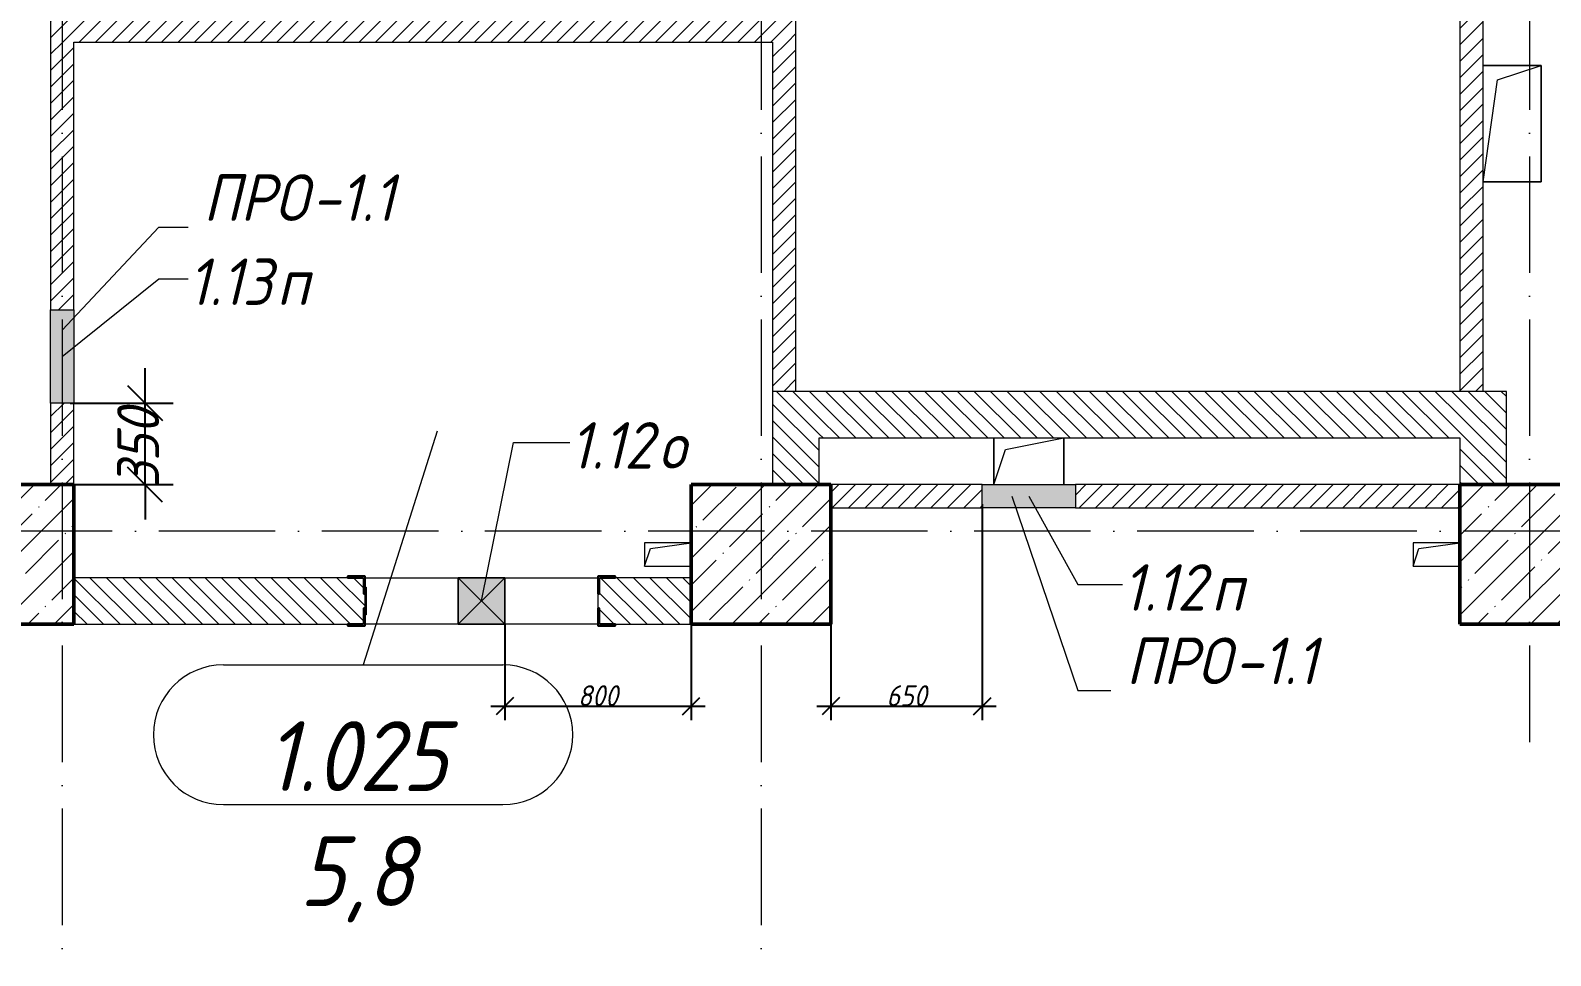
# Model space of a CAD drawing. Header units: millimetres. Extents: x -12989 to 629078, y -109036 to 555275.
# Drawn here: x 548827 to 555353, y 331650 to 335623 of the extents above; entities that cross this region are included whole.
import ezdxf

# ---------------------------------------------------------------- set-up
doc = ezdxf.new("R2010")
doc.units = ezdxf.units.MM
doc.linetypes.add('50_200_ШТРИХ_1Т_ш5_п1_п1_', pattern=[700, 500, -100, 0, -100])
for name, color, linetype, lineweight in [('A-____-____-DIMS', 7, 'Continuous', 9), ('A-DETL-GENF-OTLN', 7, 'Continuous', 9), ('A-FLOR-____-OTLN', 7, 'Continuous', 9), ('A-GENM-____-IDEN', 7, 'Continuous', 9), ('A-GENM-____-MCUT', 7, 'Continuous', 25), ('A-GENM-____-OTLN', 7, 'Continuous', 9), ('A-GENM-____-OTLN-1', 7, 'Continuous', 25), ('A-GLAZ-____-IDEN', 7, 'Continuous', 9), ('A-GLAZ-____-OTLN', 7, 'Continuous', 9), ('A-WALL-____-MCUT', 7, 'Continuous', 13), ('A-WALL-____-PATT-1', 7, 'Continuous', 9), ('A-WALL-FNSH-MCUT-1', 7, 'Continuous', 9), ('I-WALL-____-OTLN', 7, 'Continuous', 9), ('S-COLS-____-MCUT', 7, 'Continuous', 50), ('S-COLS-____-OTLN', 7, 'Continuous', 9), ('S-GRID-____-OTLN-1', 7, '50_200_ШТРИХ_1Т_ш5_п1_п1_', 9)]:
    doc.layers.add(name, color=color, linetype=linetype, lineweight=lineweight)
doc.layers.add('A-AREA-IDEN-1', color=7, linetype='Continuous', lineweight=9, true_color=0xaaaaaa)
doc.styles.add('ISOCPEUR_I', font='isocpeui.ttf', dxfattribs={"width": 0.9, "height": 2.5})
doc.styles.add('ISOCPEUR_I_10', font='isocpeui.ttf', dxfattribs={"width": 0.9, "height": 180})
doc.styles.add('ISOCPEUR_I_11', font='isocpeui.ttf', dxfattribs={"width": 0.9, "height": 200})
doc.styles.add('ISOCPEUR_I_7', font='isocpeui.ttf', dxfattribs={"width": 0.9, "height": 90})
doc.dimstyles.new('ISO-1_8_0_9К_СРЕДНИЙ_Кладочные_2', dxfattribs={"dimscale": 304.8, "dimtxt": 89.638306, "dimasz": 0.246063, "dimexe": 0.19685, "dimexo": 0, "dimgap": 0, "dimtad": 1, "dimdec": 3, "dimrnd": 0.001, "dimdsep": 46, "dimtxsty": 'ISOCPEUR_I_7', "dimblk1": 'OBLIQUE', "dimblk2": 'OBLIQUE', "dimsah": 1, "dimcen": 0.09, "dimdle": 0.19685, "dimazin": 0, "dimtfac": 1, "dimtdec": 4, "dimtix": 1, "dimtmove": 1, "dimatfit": 3, "dimfxl": 1, "dimtvp": 1, "dimtolj": 1, "dimtzin": 0, "dimarcsym": 2})
doc.dimstyles.new('ISO-1_8_0_9К_СРЕДНИЙ_Кладочные_3', dxfattribs={"dimscale": 304.8, "dimtxt": 179.276612, "dimasz": 0.492126, "dimexe": 0.393701, "dimexo": 0, "dimgap": 0, "dimtad": 1, "dimdec": 3, "dimrnd": 0.001, "dimdsep": 46, "dimtxsty": 'ISOCPEUR_I_10', "dimblk1": 'OBLIQUE', "dimblk2": 'OBLIQUE', "dimsah": 1, "dimcen": 0.09, "dimdle": 0.393701, "dimazin": 0, "dimtfac": 1, "dimtdec": 4, "dimtix": 1, "dimtmove": 0, "dimatfit": 3, "dimfxl": 1, "dimtvp": 1, "dimtolj": 1, "dimtzin": 0, "dimarcsym": 2})
pattern_1 = [(45, (513013.31, 265891.49), (-35.35534, 35.35534), [])]
pattern_2 = [(135, (513013.31, 265891.49), (-35.35534, -35.35534), [])]

# ---------------------------------------------------------------- blocks, each defined once
blk = doc.blocks.new('BSC_Колонна _Прямоугольная - 600х600-V82-АР1_План отверстий 1 этажа в осях 1-64_Ю-ЯЯ')
at = {"layer": 'S-COLS-____-OTLN'}
h = blk.add_hatch(dxfattribs=at)
h.set_pattern_fill('FP_91', color=256, style=0, pattern_type=2)
h.set_pattern_definition([(45, (-35700, -67481.04), (-114.04925, 114.04925), []), (45, (-35585.95, -67481.04), (-114.04925, 114.04925), [201.613, -40.323, 3.353, -36.97])])
h.paths.add_polyline_path([(-300, -300), (300, -300), (300, 300), (-300, 300)], flags=0)
at = {"layer": 'S-COLS-____-MCUT'}
for p, q in [((300, 300), (-300, 300)), ((-300, 300), (-300, -300)), ((300, -300), (300, 300)), ((-300, -300), (300, -300))]:
    blk.add_line(p, q, dxfattribs=at)
blk = doc.blocks.new('BSC_Колонна _Прямоугольная - 600х600-V96-АР1_План отверстий 1 этажа в осях 1-64_Ю-ЯЯ')
at = {"layer": 'S-COLS-____-OTLN'}
h = blk.add_hatch(dxfattribs=at)
h.set_pattern_fill('FP_106', color=256, style=0, pattern_type=2)
h.set_pattern_definition([(45, (-38950, -67481.04), (-114.04925, 114.04925), []), (45, (-38835.95, -67481.04), (-114.04925, 114.04925), [201.613, -40.323, 3.353, -36.97])])
h.paths.add_polyline_path([(-300, -300), (300, -300), (300, 300), (-300, 300)], flags=0)
at = {"layer": 'S-COLS-____-MCUT'}
for p, q in [((300, 300), (-300, 300)), ((-300, 300), (-300, -300)), ((300, -300), (300, 300)), ((-300, -300), (300, -300))]:
    blk.add_line(p, q, dxfattribs=at)
blk = doc.blocks.new('BSC_Колонна _Прямоугольная - 600х600-V107-АР1_План отверстий 1 этажа в осях 1-64_Ю-ЯЯ')
at = {"layer": 'S-COLS-____-OTLN'}
h = blk.add_hatch(dxfattribs=at)
h.set_pattern_fill('FP_118', color=256, style=0, pattern_type=2)
h.set_pattern_definition([(45, (-42250, -67481.04), (-114.04925, 114.04925), []), (45, (-42135.95, -67481.04), (-114.04925, 114.04925), [201.613, -40.323, 3.353, -36.97])])
h.paths.add_polyline_path([(-300, -300), (300, -300), (300, 300), (-300, 300)], flags=0)
at = {"layer": 'S-COLS-____-MCUT'}
for p, q in [((300, 300), (-300, 300)), ((-300, 300), (-300, -300)), ((300, -300), (300, 300)), ((-300, -300), (300, -300))]:
    blk.add_line(p, q, dxfattribs=at)
blk = doc.blocks.new('154_Стойка_СКБ_Уголок - СМ-2230_200-28216496-АР1_План отверстий 1 этажа в осях 1-64_Ю-ЯЯ')
at = {"layer": 'A-GENM-____-MCUT'}
for p, q in [((125, 156), (125, 81)), ((200, 156), (125, 156)), ((131, 81), (131, 150)), ((131, 150), (200, 150)), ((200, 150), (200, 156)), ((125, 81), (131, 81)), ((131, 19), (125, 19)), ((125, 19), (125, -56)), ((131, -50), (131, 19)), ((125, -56), (200, -56)), ((200, -50), (131, -50)), ((200, -56), (200, -50))]:
    blk.add_line(p, q, dxfattribs=at)
blk = doc.blocks.new('Стойка_Влож_Полоса боковая - Полоса-V173-АР1_План отверстий 1 этажа в осях 1-64_Ю-ЯЯ')
at = {"layer": 'A-GENM-____-OTLN'}
for p, q in [((-5, 60), (0, 60)), ((-5, -60), (-5, 60)), ((0, -60), (-5, -60))]:
    blk.add_line(p, q, dxfattribs=at)
blk = doc.blocks.new('AR_Отверстие Ниша - Лючок-32401726-АР1_План отверстий 1 этажа в осях 1-64_Ю-ЯЯ')
at = {"layer": 'A-GLAZ-____-OTLN'}
blk.add_hatch(color=256, dxfattribs=at).paths.add_polyline_path([(200, 50), (-200, 50), (-200, -50), (200, -50)], flags=0)
for p, q in [((-200, 50), (200, 50)), ((-200, -50), (-200, 50)), ((200, 50), (200, -50)), ((200, -50), (-200, -50))]:
    blk.add_line(p, q, dxfattribs=at)
blk = doc.blocks.new('AR_Отверстие Ниша - Лючок-32402240-АР1_План отверстий 1 этажа в осях 1-64_Ю-ЯЯ')
at = {"layer": 'A-GLAZ-____-OTLN'}
blk.add_hatch(color=256, dxfattribs=at).paths.add_polyline_path([(200, 50), (-200, 50), (-200, -50), (200, -50)], flags=0)
for p, q in [((-200, 50), (200, 50)), ((-200, -50), (-200, 50)), ((200, 50), (200, -50)), ((200, -50), (-200, -50))]:
    blk.add_line(p, q, dxfattribs=at)
blk = doc.blocks.new('AR_Отверстие прямоугольное _в плите_ - AR_Отверстие прямоугольное _в плите_-V183-АР1_План отверстий 1 этажа в осях 1-64_Ю-ЯЯ')
at = {"layer": 'A-GENM-____-OTLN'}
for p, q in [((125, 250), (-125, 250)), ((-62.5, 187.5), (125, 250)), ((125, -250), (125, 250)), ((-125, -250), (-62.5, 187.5)), ((-125, -250), (125, -250))]:
    blk.add_line(p, q, dxfattribs=at)
blk = doc.blocks.new('AR_Отверстие прямоугольное _в плите_ - AR_Отверстие прямоугольное _в плите_-V198-АР1_План отверстий 1 этажа в осях 1-64_Ю-ЯЯ')
at = {"layer": 'A-GENM-____-OTLN'}
for p, q in [((-150, 100), (-150, -100)), ((-100, 50), (150, 100)), ((150, -100), (150, 100)), ((-150, -100), (-100, 50))]:
    blk.add_line(p, q, dxfattribs=at)
blk = doc.blocks.new('AR_Отверстие прямоугольное _в плите_ - AR_Отверстие прямоугольное _в плите_-V220-АР1_План отверстий 1 этажа в осях 1-64_Ю-ЯЯ')
at = {"layer": 'A-GENM-____-OTLN'}
for p, q in [((100, 50), (-100, 50)), ((-100, 50), (-100, -50)), ((-100, -50), (-75, 25)), ((-75, 25), (100, 50)), ((-100, -50), (100, -50))]:
    blk.add_line(p, q, dxfattribs=at)
blk = doc.blocks.new('AR_Отверстие прямоугольное _в плите_ - AR_Отверстие прямоугольное _в плите_-V219-АР1_План отверстий 1 этажа в осях 1-64_Ю-ЯЯ')
at = {"layer": 'A-GENM-____-OTLN'}
for p, q in [((100, 50), (-100, 50)), ((-100, 50), (-100, -50)), ((-100, -50), (-75, 25)), ((-75, 25), (100, 50)), ((-100, -50), (100, -50))]:
    blk.add_line(p, q, dxfattribs=at)
blk = doc.blocks.new('AR_Отверстие прямоугольное _в стене__БезПР - AR_Отверстие прямоугольное _в стене__БезПР-36428014-АР1_План отверстий 1 этажа в осях 1-64_Ю-ЯЯ')
at = {"layer": 'A-GLAZ-____-OTLN'}
blk.add_hatch(color=256, dxfattribs=at).paths.add_polyline_path([(100, 100), (-100, 100), (-100, -100), (100, -100)], flags=0)
at = {"layer": 'A-DETL-GENF-OTLN'}
for p, q in [((-100, -100), (-100, 100)), ((-100, 100), (100, 100)), ((100, 100), (-100, -100)), ((-100, 100), (100, -100)), ((100, 100), (-100, 100)), ((-100, 100), (-100, -100)), ((100, 100), (100, -100)), ((100, -100), (100, 100)), ((100, -100), (-100, -100)), ((-100, -100), (100, -100))]:
    blk.add_line(p, q, dxfattribs=at)
blk = doc.blocks.new('_Oblique')
at = {"color": 0, "linetype": 'ByBlock', "lineweight": -2}
blk.add_line((-0.5, -0.5), (0.5, 0.5), dxfattribs=at)
blk = doc.blocks.new('*D5571')
at = {"layer": 'A-____-____-DIMS', "color": 0, "lineweight": -2, "transparency": 16777216}
for p, q in [((549319.1, 334022.5), (549319.1, 334172.5)), ((548997.2, 334022.5), (549439.1, 334022.5)), ((549319.1, 333672.5), (549319.1, 334022.5)), ((549013.3, 333672.5), (549439.1, 333672.5)), ((549319.1, 333672.5), (549319.1, 333522.5))]:
    blk.add_line(p, q, dxfattribs=at)
at = {"layer": 'Defpoints', "color": 0, "transparency": 16777216}
for p in [(548997.2, 334022.5), (549319.1, 334022.5), (549013.3, 333672.5)]:
    blk.add_point(p, dxfattribs=at)
at = {"layer": 'A-____-____-DIMS', "color": 0, "lineweight": -2, "transparency": 16777216, "xscale": 150, "yscale": 150, "zscale": 150}
for p, rotation in [((549319.1, 334022.5), 270), ((549319.1, 333672.5), 90)]:
    blk.add_blockref('_Oblique', p, dxfattribs=dict(at, rotation=rotation))
at = {"layer": 'A-____-____-DIMS', "color": 0, "transparency": 16777216, "insert": (549199.1, 333656.9), "char_height": 180, "width": 409.578, "attachment_point": 1, "rotation": 90, "line_spacing_factor": 1.149209, "style": 'ISOCPEUR_I_10'}
blk.add_mtext('\\A1;350', dxfattribs=at)
blk = doc.blocks.new('*D5572')
at = {"layer": 'A-____-____-DIMS', "color": 0, "lineweight": -2, "transparency": 16777216}
for p, q in [((552913.3, 333588.7), (552913.3, 332660.7)), ((552263.3, 333072.5), (552263.3, 332660.7)), ((552203.3, 332720.7), (552973.3, 332720.7))]:
    blk.add_line(p, q, dxfattribs=at)
at = {"layer": 'Defpoints', "color": 0, "transparency": 16777216}
for p in [(552913.3, 333588.7), (552263.3, 333072.5), (552913.3, 332720.7)]:
    blk.add_point(p, dxfattribs=at)
at = {"layer": 'A-____-____-DIMS', "color": 0, "lineweight": -2, "transparency": 16777216, "xscale": 75, "yscale": 75, "zscale": 75, "rotation": 180}
blk.add_blockref('_Oblique', (552263.3, 332720.7), dxfattribs=at)
at = {"layer": 'A-____-____-DIMS', "color": 0, "lineweight": -2, "transparency": 16777216, "xscale": 75, "yscale": 75, "zscale": 75}
blk.add_blockref('_Oblique', (552913.3, 332720.7), dxfattribs=at)
at = {"layer": 'A-____-____-DIMS', "color": 0, "transparency": 16777216, "insert": (552588.3, 332765.7), "char_height": 90, "width": 409.578, "attachment_point": 5, "style": 'ISOCPEUR_I_7'}
blk.add_mtext('\\A1;650', dxfattribs=at)
blk = doc.blocks.new('*D5626')
at = {"layer": 'A-____-____-DIMS', "color": 0, "lineweight": -2, "transparency": 16777216}
for p, q in [((550863.3, 333072.5), (550863.3, 332660.7)), ((551663.3, 333072.5), (551663.3, 332660.7)), ((550803.3, 332720.7), (551723.3, 332720.7))]:
    blk.add_line(p, q, dxfattribs=at)
at = {"layer": 'Defpoints', "color": 0, "transparency": 16777216}
for p in [(550863.3, 333072.5), (551663.3, 333072.5), (551663.3, 332720.7)]:
    blk.add_point(p, dxfattribs=at)
at = {"layer": 'A-____-____-DIMS', "color": 0, "lineweight": -2, "transparency": 16777216, "xscale": 75, "yscale": 75, "zscale": 75, "rotation": 180}
blk.add_blockref('_Oblique', (550863.3, 332720.7), dxfattribs=at)
at = {"layer": 'A-____-____-DIMS', "color": 0, "lineweight": -2, "transparency": 16777216, "xscale": 75, "yscale": 75, "zscale": 75}
blk.add_blockref('_Oblique', (551663.3, 332720.7), dxfattribs=at)
at = {"layer": 'A-____-____-DIMS', "color": 0, "transparency": 16777216, "insert": (551263.3, 332765.7), "char_height": 90, "width": 409.578, "attachment_point": 5, "style": 'ISOCPEUR_I_7'}
blk.add_mtext('\\A1;800', dxfattribs=at)
blk = doc.blocks.new('AAR_СКБ_Марка_помещения_1_5 ммп - Номер _ Площадь-27962135-АИ_План этажа_Стены_1')
at = {"layer": 'A-AREA-IDEN-1'}
for p, q in [((-2.987, 3), (3.013, 3)), ((-2.987, 0), (3.013, 0))]:
    blk.add_line(p, q, dxfattribs=at)
for centre, start, end in [((-2.987, 1.5), 90, 270), ((3.013, 1.5), 270, 90)]:
    blk.add_arc(centre, 1.5, start, end, dxfattribs=at)

msp = doc.modelspace()

# ---------------------------------------------------------------- hatches: boundary and pattern name
at = {"layer": 'A-WALL-____-PATT-1'}
h = msp.add_hatch(dxfattribs=at)
h.set_pattern_fill('FP_5', color=256, style=0, pattern_type=2)
h.set_pattern_definition(pattern_1)
h.paths.add_polyline_path([(554963.3109, 334072.5335), (555063.3109, 334072.5335), (555063.3109, 337902.5335), (555060.3109, 337902.5335), (555060.3109, 337949.5335), (554966.3109, 337949.5335), (554966.3109, 337902.5335), (554963.3109, 337902.5335), (554963.3109, 336031.2304)], flags=0)
h.paths.add_polyline_path([(554966.3109, 337952.5335), (555063.3109, 337952.5335), (555063.3109, 340012.5335), (554963.3109, 340012.5335), (554963.3109, 337952.5335)], flags=0)
h = msp.add_hatch(dxfattribs=at)
h.set_pattern_fill('FP_5', color=256, style=0, pattern_type=2)
h.set_pattern_definition(pattern_1)
h.paths.add_polyline_path([(552013.3109, 335572.5335), (552113.3109, 335572.5335), (552113.3109, 335672.5335), (548913.3109, 335672.5335), (548913.3109, 335572.5335), (551882.9168, 335572.5335)], flags=0)
h = msp.add_hatch(dxfattribs=at)
h.set_pattern_fill('FP_5', color=256, style=0, pattern_type=2)
h.set_pattern_definition(pattern_1)
h.paths.add_polyline_path([(548913.3109, 333672.5335), (549013.3109, 333672.5335), (549013.3109, 334022.5335), (548913.3109, 334022.5335)], flags=0)
h.paths.add_polyline_path([(548913.3109, 334422.5335), (549013.3109, 334422.5335), (549013.3109, 335572.5335), (548913.3109, 335572.5335)], flags=0)
h = msp.add_hatch(dxfattribs=at)
h.set_pattern_fill('FP_5', color=256, style=0, pattern_type=2)
h.set_pattern_definition(pattern_1)
h.paths.add_polyline_path([(552113.3109, 334072.5335), (552113.3109, 335572.5335), (552013.3109, 335572.5335), (552013.3109, 334072.5335)], flags=0)
h = msp.add_hatch(dxfattribs=at)
h.set_pattern_fill('FP_6', color=256, style=0, pattern_type=2)
h.set_pattern_definition(pattern_2)
h.paths.add_polyline_path([(552213.3109, 333672.5335), (552213.3109, 334072.5335), (552013.3109, 334072.5335), (552013.3109, 333672.5335)], flags=0)
h = msp.add_hatch(dxfattribs=at)
h.set_pattern_fill('FP_6', color=256, style=0, pattern_type=2)
h.set_pattern_definition(pattern_2)
h.paths.add_polyline_path([(554963.3109, 333872.5335), (554963.3109, 334072.5335), (552213.3109, 334072.5335), (552213.3109, 333872.5335), (553650.4175, 333872.5335)], flags=0)
h = msp.add_hatch(dxfattribs=at)
h.set_pattern_fill('FP_6', color=256, style=0, pattern_type=2)
h.set_pattern_definition(pattern_2)
h.paths.add_polyline_path([(555163.3109, 333672.5335), (555163.3109, 334072.5335), (554963.3109, 334072.5335), (554963.3109, 333672.5335)], flags=0)
h = msp.add_hatch(dxfattribs=at)
h.set_pattern_fill('FP_5', color=256, style=0, pattern_type=2)
h.set_pattern_definition(pattern_1)
h.paths.add_polyline_path([(554963.3109, 333572.5335), (554963.3109, 333672.5335), (553313.3109, 333672.5335), (553313.3109, 333572.5335), (553650.4175, 333572.5335)], flags=0)
h.paths.add_polyline_path([(552263.3109, 333572.5335), (552913.3109, 333572.5335), (552913.3109, 333672.5335), (552263.3109, 333672.5335)], flags=0)
h = msp.add_hatch(dxfattribs=at)
h.set_pattern_fill('FP_6', color=256, style=0, pattern_type=2)
h.set_pattern_definition(pattern_2)
h.paths.add_polyline_path([(551663.3109, 333072.5335), (551663.3109, 333272.5335), (551269.3109, 333272.5335), (551269.3109, 333203.5335), (551263.3109, 333203.5335), (551263.3109, 333141.5335), (551269.3109, 333141.5335), (551269.3109, 333072.5335), (551338.3109, 333072.5335)], flags=0)
h.paths.add_polyline_path([(550115.4162, 333072.5335), (550257.3109, 333072.5335), (550257.3109, 333141.5335), (550263.3109, 333141.5335), (550263.3109, 333203.5335), (550257.3109, 333203.5335), (550257.3109, 333272.5335), (549013.3109, 333272.5335), (549013.3109, 333072.5335)], flags=0)

# ---------------------------------------------------------------- linework, layer by layer
at = {"layer": 'A-AREA-IDEN-1'}
msp.add_line((550572.4774, 333901.4678), (550255.088, 332898.6436), dxfattribs=at)
at = {"layer": 'A-FLOR-____-OTLN'}
for p, q in [((555063.3109, 335472.5335), (555313.3109, 335472.5335)), ((555313.3109, 335472.5335), (555313.3109, 334972.5335)), ((555313.3109, 334972.5335), (555063.3109, 334972.5335)), ((552963.3109, 333672.5335), (552963.3109, 333872.5335)), ((553263.3109, 333872.5335), (553263.3109, 333672.5335))]:
    msp.add_line(p, q, dxfattribs=at)
at = {"layer": 'A-GENM-____-IDEN'}
for p, q in [((548963.3109, 334335.3672), (549377.9435, 334777.183)), ((549377.9435, 334777.183), (549503.8028, 334777.183)), ((553040.9113, 333622.5335), (553323.5908, 332788.2723)), ((553323.5908, 332788.2723), (553465.469, 332788.2723))]:
    msp.add_line(p, q, dxfattribs=at)
at = {"layer": 'A-GLAZ-____-IDEN'}
for p, q in [((548963.3109, 334222.5335), (549377.9435, 334555.683)), ((549377.9435, 334555.683), (549503.8028, 334555.683)), ((550763.3109, 333172.5335), (550901.1298, 333853.0626)), ((550901.1298, 333853.0626), (551142.9929, 333853.0626)), ((553113.3109, 333622.5335), (553323.5908, 333243.0931)), ((553323.5908, 333243.0931), (553515.8706, 333243.0931))]:
    msp.add_line(p, q, dxfattribs=at)
at = {"layer": 'A-WALL-____-MCUT'}
for p, q in [((555163.3109, 334072.5335), (552013.3109, 334072.5335)), ((552013.3109, 334072.5335), (552013.3109, 333672.5335)), ((555163.3109, 333672.5335), (555163.3109, 334072.5335)), ((552213.3109, 333872.5335), (554963.3109, 333872.5335)), ((552213.3109, 333672.5335), (552213.3109, 333872.5335)), ((554963.3109, 333872.5335), (554963.3109, 333672.5335)), ((550188.3109, 333272.5335), (549013.3109, 333272.5335)), ((551663.3109, 333272.5335), (551338.3109, 333272.5335)), ((550263.3109, 333141.5335), (550263.3109, 333203.5335)), ((551263.3109, 333203.5335), (551263.3109, 333141.5335)), ((549013.3109, 333072.5335), (550188.3109, 333072.5335)), ((551338.3109, 333072.5335), (551663.3109, 333072.5335))]:
    msp.add_line(p, q, dxfattribs=at)
at = {"layer": 'A-WALL-FNSH-MCUT-1'}
for p, q in [((554963.3109, 337902.5335), (554963.3109, 334072.5335)), ((548913.3109, 336622.5335), (548913.3109, 334422.5335)), ((552113.3109, 334072.5335), (552113.3109, 336526.5335)), ((555063.3109, 334072.5335), (555063.3109, 335752.5335)), ((549013.3109, 335572.5335), (552013.3109, 335572.5335)), ((549013.3109, 334422.5335), (549013.3109, 335572.5335)), ((552013.3109, 335572.5335), (552013.3109, 334072.5335)), ((548913.3109, 334022.5335), (548913.3109, 333672.5335)), ((549013.3109, 333672.5335), (549013.3109, 334022.5335)), ((552913.3109, 333672.5335), (552263.3109, 333672.5335)), ((554963.3109, 333672.5335), (553313.3109, 333672.5335)), ((552263.3109, 333572.5335), (552913.3109, 333572.5335)), ((553313.3109, 333572.5335), (554963.3109, 333572.5335))]:
    msp.add_line(p, q, dxfattribs=at)
at = {"layer": 'I-WALL-____-OTLN'}
for p, q in [((550263.3109, 333272.5335), (550663.3109, 333272.5335)), ((550863.3109, 333272.5335), (551263.3109, 333272.5335)), ((550663.3109, 333072.5335), (550263.3109, 333072.5335)), ((551263.3109, 333072.5335), (550863.3109, 333072.5335))]:
    msp.add_line(p, q, dxfattribs=at)
at = {"layer": 'S-GRID-____-OTLN-1'}
for p, q in [((548963.3109, 356784.3429), (548963.3109, 318783.0794)), ((551963.3109, 356784.3429), (551963.3109, 318783.0794)), ((555263.3109, 356784.3429), (555263.3109, 332566.9753)), ((617087.7175, 333472.5335), (508344.5407, 333472.5335))]:
    msp.add_line(p, q, dxfattribs=at)

# ---------------------------------------------------------------- block references
at = {"layer": 'A-AREA-IDEN-1', "xscale": 199.9999999999999, "yscale": 199.9999999999999, "zscale": 199.9999999999999}
msp.add_blockref('AAR_СКБ_Марка_помещения_1_5 ммп - Номер _ Площадь-27962135-АИ_План этажа_Стены_1', (550252.5056, 332298.1408), dxfattribs=at)
at = {"layer": 'A-GENM-____-OTLN'}
for name, p in [('AR_Отверстие прямоугольное _в плите_ - AR_Отверстие прямоугольное _в плите_-V183-АР1_План отверстий 1 этажа в осях 1-64_Ю-ЯЯ', (555188.3109, 335222.5335)), ('AR_Отверстие прямоугольное _в плите_ - AR_Отверстие прямоугольное _в плите_-V198-АР1_План отверстий 1 этажа в осях 1-64_Ю-ЯЯ', (553113.3109, 333772.5335)), ('AR_Отверстие прямоугольное _в плите_ - AR_Отверстие прямоугольное _в плите_-V220-АР1_План отверстий 1 этажа в осях 1-64_Ю-ЯЯ', (551563.3109, 333372.5335)), ('AR_Отверстие прямоугольное _в плите_ - AR_Отверстие прямоугольное _в плите_-V219-АР1_План отверстий 1 этажа в осях 1-64_Ю-ЯЯ', (554863.3109, 333372.5335))]:
    msp.add_blockref(name, p, dxfattribs=at)
at = {"layer": 'A-GENM-____-OTLN', "rotation": 180}
msp.add_blockref('Стойка_Влож_Полоса боковая - Полоса-V173-АР1_План отверстий 1 этажа в осях 1-64_Ю-ЯЯ', (550263.3109, 333172.5335), dxfattribs=at)
at = {"layer": 'A-GENM-____-OTLN-1', "rotation": 180}
msp.add_blockref('154_Стойка_СКБ_Уголок - СМ-2230_200-28216496-АР1_План отверстий 1 этажа в осях 1-64_Ю-ЯЯ', (550388.3109, 333222.5335), dxfattribs=at)
at = {"layer": 'A-GENM-____-OTLN-1'}
msp.add_blockref('154_Стойка_СКБ_Уголок - СМ-2230_200-28216496-АР1_План отверстий 1 этажа в осях 1-64_Ю-ЯЯ', (551138.3109, 333122.5335), dxfattribs=at)
at = {"layer": 'A-GLAZ-____-OTLN'}
for name, p, rotation in [('AR_Отверстие Ниша - Лючок-32401726-АР1_План отверстий 1 этажа в осях 1-64_Ю-ЯЯ', (548963.3109, 334222.5335), 269.9999999999999), ('AR_Отверстие Ниша - Лючок-32402240-АР1_План отверстий 1 этажа в осях 1-64_Ю-ЯЯ', (553113.3109, 333622.5335), 180)]:
    msp.add_blockref(name, p, dxfattribs=dict(at, rotation=rotation))
msp.add_blockref('AR_Отверстие прямоугольное _в стене__БезПР - AR_Отверстие прямоугольное _в стене__БезПР-36428014-АР1_План отверстий 1 этажа в осях 1-64_Ю-ЯЯ', (550763.3109, 333172.5335), dxfattribs=at)
at = {"layer": 'S-COLS-____-OTLN'}
for name, p in [('BSC_Колонна _Прямоугольная - 600х600-V82-АР1_План отверстий 1 этажа в осях 1-64_Ю-ЯЯ', (548713.3109, 333372.5335)), ('BSC_Колонна _Прямоугольная - 600х600-V96-АР1_План отверстий 1 этажа в осях 1-64_Ю-ЯЯ', (551963.3109, 333372.5335)), ('BSC_Колонна _Прямоугольная - 600х600-V107-АР1_План отверстий 1 этажа в осях 1-64_Ю-ЯЯ', (555263.3109, 333372.5335))]:
    msp.add_blockref(name, p, dxfattribs=at)

# ---------------------------------------------------------------- texts
at = {"layer": 'A-AREA-IDEN-1', "char_height": 300, "attachment_point": 8, "line_spacing_factor": 1.139951, "style": 'ISOCPEUR_I'}
for s, insert, width in [('\\pxqc,t8.46667,16.93333,25.4,33.86667,42.33333,50.8,59.26667,67.73333,76.2,84.66667,93.13333,101.6,110.06667,118.53333,127,135.46667,143.93333,152.4,160.86667,169.33333,177.8,186.26667,194.73333,203.2,211.66667,220.13333,228.6,237.06667,245.53333,254,262.46667,270.93333;{1.025}', (550227.0765, 332356.4707), 900), ('\\pxqc,t8.46667,16.93333,25.4,33.86667,42.33333,50.8,59.26667,67.73333,76.2,84.66667,93.13333,101.6,110.06667,118.53333,127,135.46667,143.93333,152.4,160.86667,169.33333,177.8,186.26667,194.73333,203.2,211.66667,220.13333,228.6,237.06667,245.53333,254,262.46667,270.93333;{5,8}', (550228.0765, 331792.5227), 542)]:
    msp.add_mtext(s, dxfattribs=dict(at, insert=insert, width=width))
at = {"layer": 'A-GENM-____-IDEN', "char_height": 200, "attachment_point": 1, "style": 'ISOCPEUR_I_11'}
for s, insert, width in [('ПРО', (549568.9461, 335004.2992), 562.784625), ('-1.1', (550033.2899, 335004.2992), 461.772), ('ПРО', (553530.6124, 333015.3884), 562.784625), ('-1.1', (553994.9561, 333015.3884), 461.772)]:
    msp.add_mtext(s, dxfattribs=dict(at, insert=insert, width=width))
at = {"layer": 'A-GLAZ-____-IDEN', "char_height": 200, "attachment_point": 1, "style": 'ISOCPEUR_I_11'}
for s, insert, width in [('1.13', (549503.8028, 334643.2976), 461.772), ('\\fISOCPEUR|b0|i1|c204|p34|;\\W.9;п', (549884.8028, 334643.2976), 158.734125), ('1.12', (551142.9929, 333940.6772), 461.772), ('\\fISOCPEUR|b0|i1|c204|p34|;\\W.9;о', (551523.9929, 333940.6772), 158.734125), ('1.12', (553515.8706, 333330.7077), 461.772), ('\\fISOCPEUR|b0|i1|c204|p34|;\\W.9;п', (553896.8706, 333330.7077), 158.734125)]:
    msp.add_mtext(s, dxfattribs=dict(at, insert=insert, width=width))

# ---------------------------------------------------------------- dimensions: what is measured, and where the dimension line sits
at = {"layer": 'A-____-____-DIMS'}
dim = msp.add_linear_dim(base=(549319.0798, 334022.5335), p1=(549013.3109, 333672.5335), p2=(548997.1747, 334022.5335), angle=90, dimstyle='ISO-1_8_0_9К_СРЕДНИЙ_Кладочные_3', override={"dimpost": '<>', "dimfxl": 350.371771}, dxfattribs=at)
dim.commit()
dim.dimension.update_dxf_attribs({"geometry": '*D5571', "text_midpoint": (549319.0798, 333861.7037), "dimtype": 160, "text_rotation": 90})
for base, p1, p2, override, picture, middle in [((552913.3109, 332720.7384), (552263.3109, 333072.5335), (552913.3109, 333588.6697), {"dimpost": '<>', "dimfxl": 829.99795}, '*D5572', (552588.3109, 332765.7384)), ((551663.3109, 332720.7384), (550863.3109, 333072.5335), (551663.3109, 333072.5335), {"dimpost": '<>', "dimfxl": 800}, '*D5626', (551263.3109, 332765.7384))]:
    dim = msp.add_linear_dim(base=base, p1=p1, p2=p2, dimstyle='ISO-1_8_0_9К_СРЕДНИЙ_Кладочные_2', override=override, dxfattribs=at)
    dim.commit()
    dim.dimension.update_dxf_attribs({"geometry": picture, "text_midpoint": middle})

doc.saveas('drawing.dxf')
